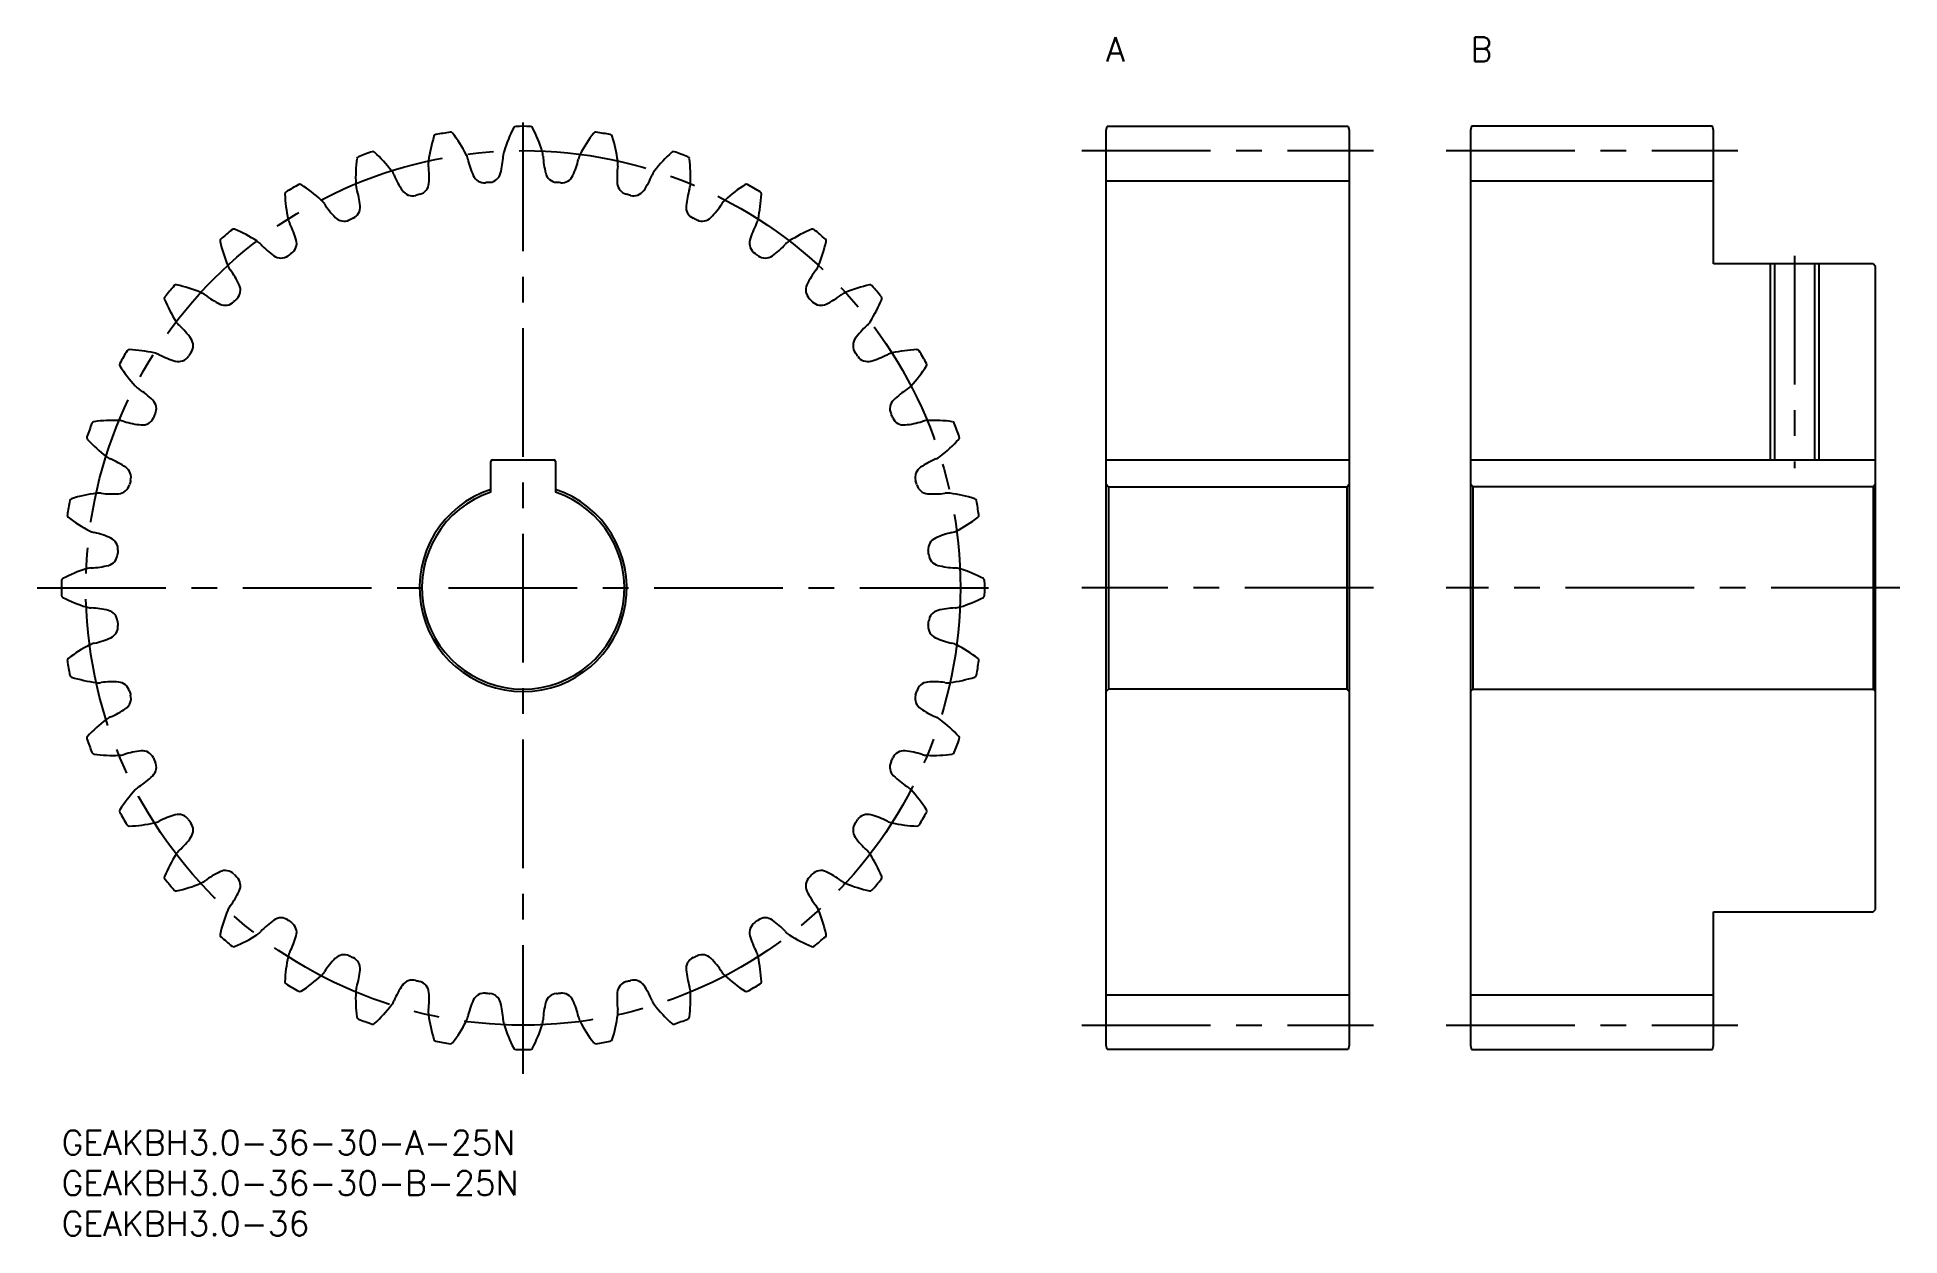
# Model space of a CAD drawing. Extents: x -3 to 227, y -13 to 135.
import ezdxf

# ---------------------------------------------------------------- set-up
doc = ezdxf.new("R2010")
doc.units = 0
doc.header["$LTSCALE"] = 0.5
doc.linetypes.add('CENTER', pattern=[50.8, 31.75, -6.35, 6.35, -6.35])
for name, color, linetype in [('MSM_CENTER', 1, 'CENTER'), ('MSM_CONTINUOUS', 7, 'CONTINUOUS'), ('MSM_NARROW', 5, 'CONTINUOUS'), ('MSM_PART_NUMBER', 7, 'CONTINUOUS')]:
    doc.layers.add(name, color=color, linetype=linetype)
doc.styles.get("Standard").update_dxf_attribs({"font": 'txt.shx', "height": 1, "bigfont": 'bigfont.shx'})

# ---------------------------------------------------------------- blocks, each defined once
blk = doc.blocks.new('*U3')
at = {"layer": 'MSM_PART_NUMBER'}
blk.add_text('GEAKBH3.0-36-30-B-25N', height=3, dxfattribs=at).set_placement((0, -8))
blk = doc.blocks.new('*U4')
at = {"layer": 'MSM_PART_NUMBER'}
blk.add_text('GEAKBH3.0-36-30-A-25N', height=3, dxfattribs=at).set_placement((0, -3))
blk = doc.blocks.new('*U5')
at = {"layer": 'MSM_PART_NUMBER'}
blk.add_text('GEAKBH3.0-36', height=3, dxfattribs=at).set_placement((0, -13))
blk = doc.blocks.new('*U6')
at = {"layer": 'MSM_PART_NUMBER'}
blk.add_text('B', height=3, dxfattribs=at).set_placement((174, 132))
blk = doc.blocks.new('*U7')
at = {"layer": 'MSM_PART_NUMBER'}
blk.add_text('A', height=3, dxfattribs=at).set_placement((129, 132))

msp = doc.modelspace()

# ---------------------------------------------------------------- linework, layer by layer
at = {"layer": 'MSM_CENTER'}
for p, q in [((57, 7), (57, 127)), ((126, 121), (162, 121)), ((171, 121), (207, 121)), ((214, 108), (214, 81.8)), ((-3, 67), (117, 67)), ((162, 67), (126, 67)), ((227, 67), (171, 67)), ((126, 13), (162, 13)), ((171, 13), (207, 13))]:
    msp.add_line(p, q, dxfattribs=at)
msp.add_circle((57, 67), 54, dxfattribs=at)
at = {"layer": 'MSM_CONTINUOUS'}
for p, q in [((129, 123.5), (129.13, 124)), ((129, 10.5), (129, 123.5)), ((129.13, 124), (158.87, 124)), ((158.87, 124), (159, 123.5)), ((159, 123.5), (159, 10.5)), ((174.13, 124), (174, 123.5)), ((174, 123.5), (174, 10.5)), ((203.87, 124), (174.13, 124)), ((204, 123.5), (203.87, 124)), ((204, 107), (204, 123.5)), ((129, 117.25), (159, 117.25)), ((174, 117.25), (204, 117.25)), ((223.7, 107), (204, 107)), ((211.54, 107), (211.54, 82.8)), ((216.46, 107), (216.46, 82.8)), ((224, 106.7), (223.7, 107)), ((224, 27.3), (224, 106.7)), ((53.2, 82.8), (60.8, 82.8)), ((129, 82.8), (159, 82.8)), ((174, 82.8), (224, 82.8)), ((53, 78.84), (53, 82.6)), ((61, 82.6), (61, 78.84)), ((129, 79.8), (129.3, 79.5)), ((129.3, 79.5), (129.3, 54.5)), ((129.3, 79.5), (158.7, 79.5)), ((158.7, 79.5), (159, 79.8)), ((158.7, 79.5), (158.7, 54.5)), ((174.3, 79.5), (174, 79.8)), ((174.3, 79.5), (174.3, 54.5)), ((223.7, 79.5), (174.3, 79.5)), ((224, 79.8), (223.7, 79.5)), ((223.7, 79.5), (223.7, 54.5)), ((129.3, 54.5), (129, 54.2)), ((158.7, 54.5), (129.3, 54.5)), ((159, 54.2), (158.7, 54.5)), ((174, 54.2), (174.3, 54.5)), ((174.3, 54.5), (223.7, 54.5)), ((223.7, 54.5), (224, 54.2)), ((204, 27), (223.7, 27)), ((204, 10.5), (204, 27)), ((223.7, 27), (224, 27.3)), ((129, 16.75), (159, 16.75)), ((174, 16.75), (204, 16.75)), ((129.13, 10), (129, 10.5)), ((158.87, 10), (129.13, 10)), ((159, 10.5), (158.87, 10)), ((174, 10.5), (174.13, 10)), ((174.13, 10), (203.87, 10)), ((203.87, 10), (204, 10.5))]:
    msp.add_line(p, q, dxfattribs=at)
for centre, radius, start, end in [((63.16, 117.37), 18, 162.5582, 172.5), ((46.27, 122.68), 0.3, 100.9064, 162.5582), ((57, 67), 57, 99.0936, 100.9064), ((48.04, 122.99), 0.3, 37.4418, 99.0936), ((33.99, 112.23), 18, 27.5, 37.4418), ((71.81, 115.54), 18, 152.5582, 162.5), ((56.1, 123.69), 0.3, 90.9064, 152.5582), ((57, 67), 57, 89.0936, 90.9064), ((57.9, 123.69), 0.3, 27.4418, 89.0936), ((42.19, 115.54), 18, 17.5, 27.4418), ((80.01, 112.23), 18, 142.5582, 152.5), ((65.96, 122.99), 0.3, 80.9064, 142.5582), ((57, 67), 57, 79.0936, 80.9064), ((67.73, 122.68), 0.3, 17.4418, 79.0938), ((50.84, 117.37), 18, 7.5, 17.4418), ((54.32, 117.67), 18, 172.5582, 182.5), ((36.77, 119.97), 0.3, 110.9064, 172.5582), ((57, 67), 57, 109.0936, 110.9064), ((38.45, 120.58), 0.3, 47.4418, 109.0936), ((26.48, 107.54), 18, 37.5, 47.4418), ((47.76, 119.4), 2.47, 172.5, 187.0172), ((47.76, 119.4), 2.47, 12.9828, 27.5), ((60.96, 122.44), 11.08, 192.9827, 204.111), ((43.47, 120.91), 11.08, 345.889, 357.0173), ((57, 120.21), 2.47, 162.5, 177.0172), ((57, 120.21), 2.47, 2.9828, 17.5), ((70.53, 120.91), 11.08, 182.9827, 194.111), ((53.04, 122.44), 11.08, 335.889, 347.0173), ((66.24, 119.4), 2.47, 152.5, 167.0172), ((66.24, 119.4), 2.47, 352.9828, 7.5), ((87.52, 107.54), 18, 132.5582, 142.5), ((75.55, 120.58), 0.3, 70.9064, 132.5582), ((57, 67), 57, 69.0936, 70.9064), ((77.23, 119.97), 0.3, 7.4418, 69.0934), ((59.68, 117.67), 18, 357.5, 7.4418), ((38.8, 117), 2.47, 22.9828, 37.5), ((51.27, 122.29), 11.08, 202.9827, 214.111), ((34.32, 117.74), 11.08, 355.889, 7.0173), ((52.22, 118.53), 1.5, 204.111, 275.2999), ((52.76, 118.58), 1.5, 274.7001, 345.889), ((61.24, 118.58), 1.5, 194.111, 265.2999), ((61.78, 118.53), 1.5, 264.7001, 335.889), ((79.68, 117.74), 11.08, 172.9827, 184.111), ((62.73, 122.29), 11.08, 325.889, 337.0173), ((75.2, 117), 2.47, 142.5, 157.0172), ((27.88, 115.65), 0.3, 120.9064, 182.5582), ((45.56, 116.44), 18, 182.5582, 192.5), ((57, 67), 57, 119.0936, 120.9064), ((29.43, 116.55), 0.3, 57.4418, 119.0936), ((19.9, 101.63), 18, 47.5, 57.4418), ((38.8, 117), 2.47, 182.5, 197.0172), ((25.85, 113.03), 11.08, 5.889, 17.0173), ((43.34, 116.92), 1.5, 214.111, 285.2999), ((57, 67), 50.25, 104.7001, 105.2999), ((43.87, 117.06), 1.5, 284.7001, 355.889), ((57, 67), 50.25, 94.7001, 95.2999), ((57, 67), 50.25, 84.7001, 85.2999), ((70.13, 117.06), 1.5, 184.111, 255.2999), ((57, 67), 50.25, 74.7001, 75.2999), ((70.66, 116.92), 1.5, 254.7001, 325.889), ((88.15, 113.03), 11.08, 162.9827, 174.111), ((75.2, 117), 2.47, 342.9828, 357.5), ((94.1, 101.63), 18, 122.5582, 132.5), ((84.57, 116.55), 0.3, 60.9064, 122.5582), ((57, 67), 57, 59.0936, 60.9064), ((68.44, 116.44), 18, 347.5, 357.4418), ((86.12, 115.65), 0.3, 357.4418, 59.0936), ((30.4, 113.08), 2.47, 32.9828, 47.5), ((41.76, 120.45), 11.08, 212.9827, 224.111), ((34.88, 113.79), 1.5, 224.111, 295.2999), ((35.38, 114.02), 1.5, 294.7001, 5.889), ((78.62, 114.02), 1.5, 174.111, 245.2999), ((79.12, 113.79), 1.5, 244.7001, 315.889), ((72.24, 120.45), 11.08, 315.889, 327.0173), ((83.6, 113.08), 2.47, 132.5, 147.0172), ((57, 67), 57, 129.0936, 130.9064), ((21.25, 111.01), 0.3, 67.4418, 129.0934), ((14.46, 94.66), 18, 57.5, 67.4418), ((30.4, 113.08), 2.47, 192.5, 207.0172), ((18.33, 106.92), 11.08, 15.889, 27.0173), ((57, 67), 50.25, 114.7001, 115.2999), ((57, 67), 50.25, 64.7001, 65.2999), ((95.67, 106.92), 11.08, 152.9827, 164.111), ((83.6, 113.08), 2.47, 332.9828, 347.5), ((99.54, 94.66), 18, 112.5582, 122.5), ((92.75, 111.01), 0.3, 50.9064, 112.5582), ((57, 67), 57, 49.0936, 50.9064), ((19.87, 109.85), 0.3, 130.9064, 192.5582), ((37.15, 113.7), 18, 192.5582, 202.5), ((22.8, 107.76), 2.47, 42.9828, 57.5), ((32.71, 116.99), 11.08, 222.9827, 234.111), ((57, 67), 50.25, 124.7001, 125.2999), ((27.54, 109.55), 1.5, 304.7001, 15.889), ((86.46, 109.55), 1.5, 164.111, 235.2999), ((57, 67), 50.25, 54.7001, 55.2999), ((81.29, 116.99), 11.08, 305.889, 317.0173), ((91.2, 107.76), 2.47, 122.5, 137.0172), ((76.85, 113.7), 18, 337.5, 347.4418), ((94.13, 109.85), 0.3, 347.4418, 49.0936), ((22.8, 107.76), 2.47, 202.5, 217.0172), ((11.98, 99.6), 11.08, 25.889, 37.0173), ((27.1, 109.24), 1.5, 234.111, 305.2999), ((86.9, 109.24), 1.5, 234.7001, 305.889), ((102.02, 99.6), 11.08, 142.9827, 154.111), ((91.2, 107.76), 2.47, 322.9828, 337.5), ((57, 67), 57, 139.0936, 140.9064), ((14.15, 104.13), 0.3, 77.4418, 139.0936), ((10.3, 86.85), 18, 67.5, 77.4418), ((20.6, 103.78), 1.5, 314.7001, 25.889), ((93.4, 103.78), 1.5, 154.111, 225.2999), ((103.7, 86.85), 18, 102.5582, 112.5), ((99.85, 104.13), 0.3, 40.9064, 102.5582), ((57, 67), 57, 39.0936, 40.9064), ((12.99, 102.75), 0.3, 140.9064, 202.5582), ((29.34, 109.54), 18, 202.5582, 212.5), ((16.24, 101.2), 2.47, 52.9828, 67.5), ((24.4, 112.02), 11.08, 232.9827, 244.111), ((20.22, 103.4), 1.5, 244.111, 315.2999), ((57, 67), 50.25, 134.7001, 135.2999), ((57, 67), 50.25, 44.7001, 45.2999), ((93.78, 103.4), 1.5, 224.7001, 295.889), ((89.6, 112.02), 11.08, 295.889, 307.0173), ((97.76, 101.2), 2.47, 112.5, 127.0172), ((84.66, 109.54), 18, 327.5, 337.4418), ((101.01, 102.75), 0.3, 337.4418, 39.0936), ((16.24, 101.2), 2.47, 212.5, 227.0172), ((7.01, 91.29), 11.08, 35.889, 47.0173), ((106.99, 91.29), 11.08, 132.9827, 144.111), ((97.76, 101.2), 2.47, 312.9828, 327.5), ((14.76, 96.9), 1.5, 324.7001, 35.889), ((99.24, 96.9), 1.5, 144.111, 215.2999), ((7.45, 94.57), 0.3, 150.9064, 212.5582), ((57, 67), 57, 149.0936, 150.9064), ((22.37, 104.1), 18, 212.5582, 222.5), ((8.35, 96.12), 0.3, 87.4418, 149.0934), ((7.56, 78.44), 18, 77.5, 87.4418), ((10.92, 93.6), 2.47, 62.9828, 77.5), ((17.08, 105.67), 11.08, 242.9827, 254.111), ((14.45, 96.46), 1.5, 254.111, 325.2999), ((57, 67), 50.25, 144.7001, 145.2999), ((57, 67), 50.25, 34.7001, 35.2999), ((99.55, 96.46), 1.5, 214.7001, 285.889), ((96.92, 105.67), 11.08, 285.889, 297.0173), ((103.08, 93.6), 2.47, 102.5, 117.0172), ((106.44, 78.44), 18, 92.5582, 102.5), ((91.63, 104.1), 18, 317.5, 327.4418), ((105.65, 96.12), 0.3, 30.9064, 92.5582), ((57, 67), 57, 29.0936, 30.9064), ((106.55, 94.57), 0.3, 327.4418, 29.0936), ((10.92, 93.6), 2.47, 222.5, 237.0172), ((3.55, 82.24), 11.08, 45.889, 57.0173), ((10.21, 89.12), 1.5, 334.7001, 45.889), ((103.79, 89.12), 1.5, 134.111, 205.2999), ((110.45, 82.24), 11.08, 122.9827, 134.111), ((103.08, 93.6), 2.47, 302.9828, 317.5), ((4.03, 87.23), 0.3, 97.4418, 159.0934), ((6.33, 69.68), 18, 87.5, 97.4418), ((7, 85.2), 2.47, 72.9828, 87.5), ((10.97, 98.15), 11.08, 252.9827, 264.111), ((9.98, 88.62), 1.5, 264.111, 335.2999), ((57, 67), 50.25, 154.7001, 155.2999), ((57, 67), 50.25, 24.7001, 25.2999), ((104.02, 88.62), 1.5, 204.7001, 275.889), ((103.03, 98.15), 11.08, 275.889, 287.0173), ((107, 85.2), 2.47, 92.5, 107.0172), ((107.67, 69.68), 18, 82.5582, 92.5), ((109.97, 87.23), 0.3, 20.9064, 82.5582), ((3.42, 85.55), 0.3, 160.9064, 222.5582), ((57, 67), 57, 159.0936, 160.9064), ((16.46, 97.52), 18, 222.5582, 232.5), ((97.54, 97.52), 18, 307.5, 317.4418), ((57, 67), 57, 19.0936, 20.9064), ((110.58, 85.55), 0.3, 317.4418, 19.0936), ((7, 85.2), 2.47, 232.5, 247.0172), ((1.71, 72.73), 11.08, 55.889, 67.0173), ((112.29, 72.73), 11.08, 112.9827, 124.111), ((107, 85.2), 2.47, 292.9828, 307.5), ((7.08, 80.66), 1.5, 344.7001, 55.889), ((53.2, 82.6), 0.2, 90, 180), ((60.8, 82.6), 0.2, 0, 90), ((106.92, 80.66), 1.5, 124.111, 195.2999), ((6.63, 60.84), 18, 97.5, 107.4418), ((4.6, 76.24), 2.47, 82.9828, 97.5), ((6.26, 89.68), 11.08, 262.9827, 274.111), ((6.94, 80.13), 1.5, 274.111, 345.2999), ((57, 67), 50.25, 164.7001, 165.2999), ((57, 67), 12.8, 108.21, 71.79), ((57, 67), 12.5, 108.6629, 71.3371), ((57, 67), 50.25, 14.7001, 15.2999), ((107.06, 80.13), 1.5, 194.7001, 265.889), ((107.74, 89.68), 11.08, 265.889, 277.0173), ((109.4, 76.24), 2.47, 82.5, 97.0172), ((107.37, 60.84), 18, 72.5582, 82.5), ((1.01, 75.96), 0.3, 170.9064, 232.5582), ((57, 67), 57, 169.0936, 170.9064), ((1.32, 77.73), 0.3, 107.4418, 169.0934), ((112.68, 77.73), 0.3, 10.9064, 72.5582), ((57, 67), 57, 9.0936, 10.9064), ((112.99, 75.96), 0.3, 307.4418, 9.0936), ((11.77, 90.01), 18, 232.5582, 242.5), ((4.6, 76.24), 2.47, 242.5, 257.0172), ((1.56, 63.04), 11.08, 65.889, 77.0173), ((112.44, 63.04), 11.08, 102.9827, 114.111), ((109.4, 76.24), 2.47, 282.9828, 297.5), ((102.23, 90.01), 18, 297.5, 307.4418), ((5.47, 71.78), 1.5, 354.7001, 65.889), ((57, 67), 50.25, 174.7001, 175.2999), ((108.53, 71.78), 1.5, 114.111, 185.2999), ((57, 67), 50.25, 4.7001, 5.2999), ((8.46, 52.19), 18, 107.5, 117.4418), ((3.79, 67), 2.47, 92.9828, 107.5), ((3.09, 80.53), 11.08, 272.9827, 284.111), ((5.42, 71.24), 1.5, 284.111, 355.2999), ((108.58, 71.24), 1.5, 184.7, 255.889), ((110.91, 80.53), 11.08, 255.889, 267.0173), ((110.21, 67), 2.47, 72.5, 87.0172), ((105.54, 52.19), 18, 62.5582, 72.5), ((57, 67), 57, 179.0936, 180.9064), ((0.31, 67.9), 0.3, 117.4418, 179.0934), ((113.69, 67.9), 0.3, 0.9064, 62.5582), ((57, 67), 57, 359.0936, 0.9064), ((0.31, 66.1), 0.3, 180.9064, 242.5582), ((8.46, 81.81), 18, 242.5582, 252.5), ((3.79, 67), 2.47, 252.5, 267.0172), ((3.09, 53.47), 11.08, 75.889, 87.0173), ((110.91, 53.47), 11.08, 92.9827, 104.111), ((110.21, 67), 2.47, 272.9828, 287.5), ((105.54, 81.81), 18, 287.5, 297.4418), ((113.69, 66.1), 0.3, 297.4418, 359.0936), ((5.42, 62.76), 1.5, 4.7001, 75.889), ((5.47, 62.22), 1.5, 294.111, 5.2999), ((57, 67), 50.25, 184.7001, 185.2999), ((108.53, 62.22), 1.5, 174.7, 245.889), ((57, 67), 50.25, 354.7001, 355.2999), ((108.58, 62.76), 1.5, 104.111, 175.2999), ((11.77, 43.99), 18, 117.5, 127.4418), ((4.6, 57.76), 2.47, 102.9828, 117.5), ((1.56, 70.96), 11.08, 282.9827, 294.111), ((112.44, 70.96), 11.08, 245.889, 257.0173), ((109.4, 57.76), 2.47, 62.5, 77.0172), ((102.23, 43.99), 18, 52.5582, 62.5), ((1.01, 58.04), 0.3, 127.4418, 189.0934), ((57, 67), 57, 189.0936, 190.9064), ((57, 67), 57, 349.0936, 350.9064), ((112.99, 58.04), 0.3, 350.9064, 52.5582), ((1.32, 56.27), 0.3, 190.9064, 252.5582), ((6.63, 73.16), 18, 252.5582, 262.5), ((4.6, 57.76), 2.47, 262.5, 277.0172), ((6.26, 44.32), 11.08, 85.889, 97.0173), ((6.94, 53.87), 1.5, 14.7001, 85.889), ((107.06, 53.87), 1.5, 94.111, 165.2999), ((107.74, 44.32), 11.08, 82.9827, 94.111), ((109.4, 57.76), 2.47, 262.9828, 277.5), ((107.37, 73.16), 18, 277.5, 287.4418), ((112.68, 56.27), 0.3, 287.4418, 349.0936), ((7.08, 53.34), 1.5, 304.111, 15.2999), ((57, 67), 50.25, 194.7001, 195.2999), ((106.92, 53.34), 1.5, 164.7, 235.889), ((57, 67), 50.25, 344.7001, 345.2999), ((16.46, 36.48), 18, 127.5, 137.4418), ((7, 48.8), 2.47, 112.9828, 127.5), ((1.71, 61.27), 11.08, 292.9827, 304.111), ((112.29, 61.27), 11.08, 235.889, 247.0173), ((107, 48.8), 2.47, 52.5, 67.0172), ((97.54, 36.48), 18, 42.5582, 52.5), ((3.42, 48.45), 0.3, 137.4418, 199.0936), ((57, 67), 57, 199.0936, 200.9064), ((57, 67), 57, 339.0936, 340.9064), ((110.58, 48.45), 0.3, 340.9064, 42.5582), ((4.03, 46.77), 0.3, 200.9064, 262.5582), ((6.33, 64.32), 18, 262.5582, 272.5), ((7, 48.8), 2.47, 272.5, 287.0172), ((10.97, 35.85), 11.08, 95.889, 107.0173), ((9.98, 45.38), 1.5, 24.7001, 95.889), ((57, 67), 50.25, 204.7001, 205.2999), ((57, 67), 50.25, 334.7001, 335.2999), ((104.02, 45.38), 1.5, 84.111, 155.2999), ((103.03, 35.85), 11.08, 72.9827, 84.111), ((107, 48.8), 2.47, 252.9828, 267.5), ((107.67, 64.32), 18, 267.5, 277.4418), ((109.97, 46.77), 0.3, 277.4418, 339.0936), ((3.55, 51.76), 11.08, 302.9827, 314.111), ((10.21, 44.88), 1.5, 314.111, 25.2999), ((103.79, 44.88), 1.5, 154.7, 225.889), ((110.45, 51.76), 11.08, 225.889, 237.0173), ((22.37, 29.9), 18, 137.5, 147.4418), ((10.92, 40.4), 2.47, 122.9828, 137.5), ((103.08, 40.4), 2.47, 42.5, 57.0172), ((91.63, 29.9), 18, 32.5582, 42.5), ((7.45, 39.43), 0.3, 147.4418, 209.0936), ((57, 67), 57, 209.0936, 210.9064), ((57, 67), 57, 329.0936, 330.9064), ((106.55, 39.43), 0.3, 330.9064, 32.5582), ((8.35, 37.88), 0.3, 210.9064, 272.5582), ((7.56, 55.56), 18, 272.5582, 282.5), ((10.92, 40.4), 2.47, 282.5, 297.0172), ((17.08, 28.33), 11.08, 105.889, 117.0173), ((14.45, 37.54), 1.5, 34.7001, 105.889), ((57, 67), 50.25, 214.7001, 215.2999), ((14.76, 37.1), 1.5, 324.111, 35.2999), ((99.24, 37.1), 1.5, 144.7, 215.889), ((57, 67), 50.25, 324.7001, 325.2999), ((99.55, 37.54), 1.5, 74.111, 145.2999), ((96.92, 28.33), 11.08, 62.9827, 74.111), ((103.08, 40.4), 2.47, 242.9828, 257.5), ((106.44, 55.56), 18, 257.5, 267.4418), ((105.65, 37.88), 0.3, 267.4418, 329.0936), ((16.24, 32.8), 2.47, 132.9828, 147.5), ((7.01, 42.71), 11.08, 312.9827, 324.111), ((106.99, 42.71), 11.08, 215.889, 227.0173), ((97.76, 32.8), 2.47, 32.5, 47.0172), ((29.34, 24.46), 18, 147.5, 157.4418), ((84.66, 24.46), 18, 22.5582, 32.5), ((12.99, 31.25), 0.3, 157.4418, 219.0934), ((57, 67), 57, 219.0936, 220.9064), ((10.3, 47.15), 18, 282.5582, 292.5), ((16.24, 32.8), 2.47, 292.5, 307.0172), ((24.4, 21.98), 11.08, 115.889, 127.0173), ((20.22, 30.6), 1.5, 44.7001, 115.889), ((57, 67), 50.25, 224.7001, 225.2999), ((20.6, 30.22), 1.5, 334.111, 45.2999), ((93.4, 30.22), 1.5, 134.7001, 205.889), ((57, 67), 50.25, 314.7001, 315.2999), ((93.78, 30.6), 1.5, 64.111, 135.2999), ((89.6, 21.98), 11.08, 52.9827, 64.111), ((97.76, 32.8), 2.47, 232.9828, 247.5), ((103.7, 47.15), 18, 247.5, 257.4418), ((57, 67), 57, 319.0936, 320.9064), ((101.01, 31.25), 0.3, 320.9064, 22.5582), ((14.15, 29.87), 0.3, 220.9064, 282.5582), ((22.8, 26.24), 2.47, 142.9828, 157.5), ((11.98, 34.4), 11.08, 322.9827, 334.111), ((102.02, 34.4), 11.08, 205.889, 217.0173), ((91.2, 26.24), 2.47, 22.5, 37.0172), ((99.85, 29.87), 0.3, 257.4418, 319.0936), ((37.15, 20.3), 18, 157.5, 167.4418), ((32.71, 17.01), 11.08, 125.889, 137.0173), ((27.1, 24.76), 1.5, 54.7001, 125.889), ((57, 67), 50.25, 234.7001, 235.2999), ((27.54, 24.45), 1.5, 344.111, 55.2999), ((86.46, 24.45), 1.5, 124.7001, 195.889), ((57, 67), 50.25, 304.7001, 305.2999), ((86.9, 24.76), 1.5, 54.111, 125.2999), ((81.29, 17.01), 11.08, 42.9827, 54.111), ((76.85, 20.3), 18, 12.5582, 22.5), ((19.87, 24.15), 0.3, 167.4418, 229.0934), ((57, 67), 57, 229.0936, 230.9064), ((14.46, 39.34), 18, 292.5582, 302.5), ((22.8, 26.24), 2.47, 302.5, 317.0172), ((18.33, 27.08), 11.08, 332.9827, 344.111), ((95.67, 27.08), 11.08, 195.889, 207.0173), ((91.2, 26.24), 2.47, 222.9828, 237.5), ((99.54, 39.34), 18, 237.5, 247.4418), ((57, 67), 57, 309.0936, 310.9064), ((94.13, 24.15), 0.3, 310.9064, 12.5582), ((21.25, 22.99), 0.3, 230.9064, 292.5582), ((45.56, 17.56), 18, 167.5, 177.4418), ((30.4, 20.92), 2.47, 152.9828, 167.5), ((41.76, 13.55), 11.08, 135.889, 147.0173), ((34.88, 20.21), 1.5, 64.7001, 135.889), ((57, 67), 50.25, 244.7001, 245.2999), ((35.38, 19.98), 1.5, 354.111, 65.2999), ((78.62, 19.98), 1.5, 114.7, 185.889), ((57, 67), 50.25, 294.7001, 295.2999), ((79.12, 20.21), 1.5, 44.111, 115.2999), ((72.24, 13.55), 11.08, 32.9827, 44.111), ((83.6, 20.92), 2.47, 12.5, 27.0172), ((68.44, 17.56), 18, 2.5582, 12.5), ((92.75, 22.99), 0.3, 247.4418, 309.0936), ((19.9, 32.37), 18, 302.5582, 312.5), ((30.4, 20.92), 2.47, 312.5, 327.0172), ((25.85, 20.97), 11.08, 342.9827, 354.111), ((43.34, 17.08), 1.5, 74.7001, 145.889), ((57, 67), 50.25, 254.7001, 255.2999), ((57, 67), 50.25, 284.7001, 285.2999), ((70.66, 17.08), 1.5, 34.111, 105.2999), ((88.15, 20.97), 11.08, 185.889, 197.0173), ((83.6, 20.92), 2.47, 212.9828, 227.5), ((94.1, 32.37), 18, 227.5, 237.4418), ((27.88, 18.35), 0.3, 177.4418, 239.0936), ((57, 67), 57, 239.0936, 240.9064), ((29.43, 17.45), 0.3, 240.9064, 302.5582), ((54.32, 16.33), 18, 177.5, 187.4418), ((38.8, 17), 2.47, 162.9828, 177.5), ((51.27, 11.71), 11.08, 145.889, 157.0173), ((43.87, 16.94), 1.5, 4.111, 75.2999), ((34.32, 16.26), 11.08, 352.9827, 4.111), ((52.22, 15.47), 1.5, 84.7001, 155.889), ((57, 67), 50.25, 264.7001, 265.2999), ((52.76, 15.42), 1.5, 14.111, 85.2999), ((61.24, 15.42), 1.5, 94.7, 165.889), ((57, 67), 50.25, 274.7001, 275.2999), ((61.78, 15.47), 1.5, 24.111, 95.2999), ((79.68, 16.26), 11.08, 175.889, 187.0173), ((70.13, 16.94), 1.5, 104.7, 175.889), ((62.73, 11.71), 11.08, 22.9827, 34.111), ((59.68, 16.33), 18, 352.5582, 2.5), ((75.2, 17), 2.47, 2.5, 17.0172), ((84.57, 17.45), 0.3, 237.4418, 299.0936), ((57, 67), 57, 299.0936, 300.9064), ((86.12, 18.35), 0.3, 300.9064, 2.5582), ((36.77, 14.03), 0.3, 187.4418, 249.0936), ((26.48, 26.46), 18, 312.5582, 322.5), ((38.8, 17), 2.47, 322.5, 337.0172), ((47.76, 14.6), 2.47, 172.9828, 187.5), ((63.16, 16.63), 18, 187.5, 197.4418), ((47.76, 14.6), 2.47, 332.5, 347.0172), ((60.96, 11.56), 11.08, 155.889, 167.0173), ((43.47, 13.09), 11.08, 2.9827, 14.111), ((70.53, 13.09), 11.08, 165.889, 177.0173), ((53.04, 11.56), 11.08, 12.9827, 24.111), ((66.24, 14.6), 2.47, 192.9828, 207.5), ((50.84, 16.63), 18, 342.5582, 352.5), ((66.24, 14.6), 2.47, 352.5, 7.0172), ((75.2, 17), 2.47, 202.9828, 217.5), ((87.52, 26.46), 18, 217.5, 227.4418), ((77.23, 14.03), 0.3, 290.9064, 352.5582), ((57, 67), 57, 249.0936, 250.9064), ((38.45, 13.42), 0.3, 250.9064, 312.5582), ((33.99, 21.77), 18, 322.5582, 332.5), ((57, 13.79), 2.47, 182.9828, 197.5), ((71.81, 18.46), 18, 197.5, 207.4418), ((42.19, 18.46), 18, 332.5582, 342.5), ((57, 13.79), 2.47, 342.5, 357.0172), ((80.01, 21.77), 18, 207.5, 217.4418), ((75.55, 13.42), 0.3, 227.4418, 289.0934), ((57, 67), 57, 289.0936, 290.9064), ((46.27, 11.32), 0.3, 197.4418, 259.0936), ((57, 67), 57, 259.0936, 260.9064), ((48.04, 11.01), 0.3, 260.9064, 322.5582), ((56.1, 10.31), 0.3, 207.4418, 269.0936), ((57, 67), 57, 269.0936, 270.9064), ((57.9, 10.31), 0.3, 270.9064, 332.5582), ((65.96, 11.01), 0.3, 217.4418, 279.0934), ((57, 67), 57, 279.0936, 280.9064), ((67.73, 11.32), 0.3, 280.9064, 342.5582)]:
    msp.add_arc(centre, radius, start, end, dxfattribs=at)
at = {"layer": 'MSM_NARROW'}
for p, q in [((211, 107), (211, 82.8)), ((217, 107), (217, 82.8))]:
    msp.add_line(p, q, dxfattribs=at)

# ---------------------------------------------------------------- block references
at = {"layer": 'MSM_CONTINUOUS'}
for name in ['*U7', '*U6', '*U4', '*U3', '*U5']:
    msp.add_blockref(name, (0, 0), dxfattribs=at)

doc.saveas('drawing.dxf')
